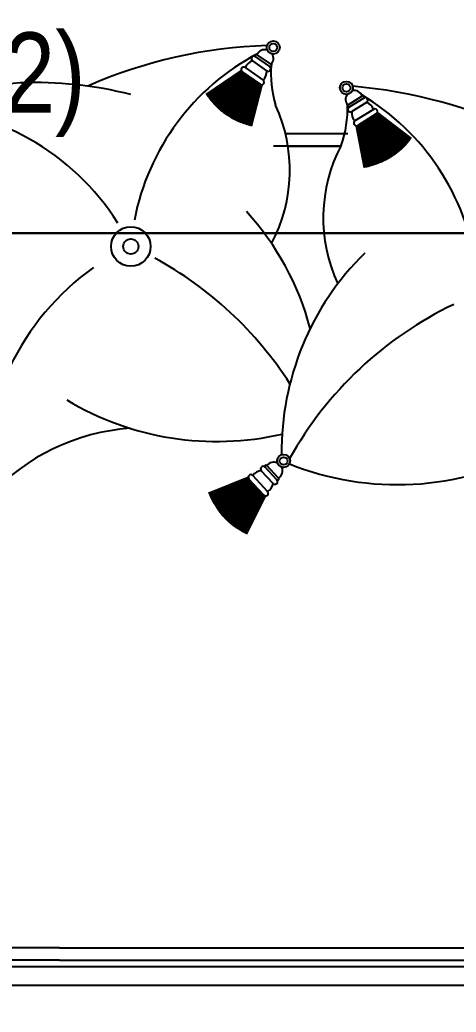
# Model space of a CAD drawing. Header units: inches. Extents: x 23642 to 146359, y -5490 to 33031.
# Drawn here: x 59085 to 59396, y 25378 to 26084 of the extents above; entities that cross this region are included whole.
import ezdxf

# ---------------------------------------------------------------- set-up
doc = ezdxf.new("R2010")
doc.units = ezdxf.units.IN
doc.header["$LTSCALE"] = 5
doc.header["$MEASUREMENT"] = 0
doc.linetypes.add('Hidden (½x)', pattern=[0.1875, 0.125, -0.0625])
for name, color, linetype in [('Lighting', 3, 'Continuous'), ('LowPower', 4, 'Continuous'), ('Power', 2, 'Continuous')]:
    doc.layers.add(name, color=color, linetype=linetype)
doc.styles.add('ROMANS', font='')
doc.styles.get('ROMANS').set_extended_font_data('Arial Narrow')

# ---------------------------------------------------------------- blocks, each defined once
blk = doc.blocks.new('sofa')
for p, q in [((-119.62209, 133.4927), (-119.62209, 134.35946)), ((-119.61609, 133.20359), (-119.61609, 134.35946)), ((-119.59809, 132.19946), (-119.59809, 134.35946)), ((-119.63409, 133.4927), (-119.63409, 134.33487)), ((-120.43999, 133.79486), (-120.42886, 133.777)), ((-120.43574, 133.79751), (-120.42461, 133.77965)), ((-120.45284, 133.78427), (-120.44403, 133.77013)), ((-120.45088, 133.78549), (-120.44207, 133.77135)), ((-120.44663, 133.78814), (-120.43782, 133.774)), ((-120.41671, 133.71023), (-120.41671, 133.77028)), ((-120.40471, 133.76333), (-120.40471, 133.69858)), ((-120.40471, 133.71263), (-120.40471, 133.76333)), ((-120.08536, 133.70361), (-120.09761, 133.69231)), ((-120.0838, 133.70191), (-120.09605, 133.69061)), ((-120.0804, 133.69823), (-120.09265, 133.68693)), ((-120.4925, 133.68263), (-120.48296, 133.69629)), ((-120.4906, 133.68131), (-120.48106, 133.69497)), ((-120.4865, 133.67844), (-120.47696, 133.6921)), ((-120.48022, 133.67139), (-120.46817, 133.68864)), ((-120.07256, 133.69296), (-120.08803, 133.67869)), ((-120.06917, 133.68928), (-120.08463, 133.67501)), ((-120.47611, 133.66852), (-120.46406, 133.68577)), ((-119.63409, 133.4927), (-119.63409, 133.20359)), ((-119.62209, 133.4927), (-119.62209, 133.20359))]:
    blk.add_line(p, q)
at = {"color": 8}
for p, q in [((-120.43702, 133.79854), (-120.41213, 133.83118)), ((-120.43676, 133.79843), (-120.41165, 133.83083)), ((-120.43652, 133.7983), (-120.41116, 133.83046)), ((-120.43629, 133.79813), (-120.41068, 133.8301)), ((-120.43609, 133.79795), (-120.4102, 133.82973)), ((-120.4359, 133.79774), (-120.40972, 133.82937)), ((-120.43574, 133.79751), (-120.40926, 133.82897)), ((-120.43559, 133.79727), (-120.40879, 133.82859)), ((-120.43544, 133.79702), (-120.40832, 133.8282)), ((-120.43529, 133.79678), (-120.40786, 133.82781)), ((-120.43514, 133.79654), (-120.4074, 133.82742)), ((-120.43499, 133.7963), (-120.40694, 133.82703)), ((-120.43484, 133.79606), (-120.40648, 133.82662)), ((-120.43469, 133.79583), (-120.40603, 133.82622)), ((-120.43454, 133.79559), (-120.40558, 133.82581)), ((-120.4344, 133.79535), (-120.40514, 133.8254)), ((-120.43425, 133.79512), (-120.4047, 133.82498)), ((-120.43411, 133.79489), (-120.40426, 133.82456)), ((-120.43396, 133.79465), (-120.40383, 133.82414)), ((-120.43382, 133.79442), (-120.4034, 133.82371)), ((-120.43367, 133.79419), (-120.40297, 133.82328)), ((-120.43353, 133.79396), (-120.40255, 133.82285)), ((-120.43339, 133.79373), (-120.40213, 133.82241)), ((-120.43324, 133.7935), (-120.40171, 133.82196)), ((-120.4331, 133.79327), (-120.4013, 133.82152)), ((-120.43296, 133.79305), (-120.4009, 133.82107)), ((-120.43282, 133.79282), (-120.40049, 133.82061)), ((-120.43268, 133.79259), (-120.40009, 133.82016)), ((-120.43254, 133.79237), (-120.3997, 133.8197)), ((-120.4324, 133.79214), (-120.39931, 133.81923)), ((-120.43226, 133.79192), (-120.39892, 133.81877)), ((-120.43212, 133.79169), (-120.39853, 133.81829)), ((-120.43198, 133.79147), (-120.39816, 133.81782)), ((-120.43184, 133.79125), (-120.39778, 133.81734)), ((-120.4317, 133.79102), (-120.39741, 133.81686)), ((-120.43156, 133.7908), (-120.39704, 133.81638)), ((-120.43142, 133.79058), (-120.39668, 133.81589)), ((-120.43128, 133.79035), (-120.39632, 133.8154)), ((-120.43114, 133.79013), (-120.39597, 133.81491)), ((-120.431, 133.78991), (-120.39562, 133.81441)), ((-120.43087, 133.78969), (-120.39527, 133.81391)), ((-120.43073, 133.78947), (-120.39493, 133.81341)), ((-120.43059, 133.78924), (-120.39459, 133.8129)), ((-120.43045, 133.78902), (-120.39426, 133.81239)), ((-120.43031, 133.7888), (-120.39393, 133.81188)), ((-120.43018, 133.78858), (-120.39361, 133.81137)), ((-120.43018, 133.78858), (-120.39361, 133.81137)), ((-120.43004, 133.78836), (-120.39329, 133.81085)), ((-120.4299, 133.78814), (-120.39297, 133.81033)), ((-120.42976, 133.78792), (-120.39266, 133.80981)), ((-120.42962, 133.78769), (-120.39236, 133.80928)), ((-120.42949, 133.78747), (-120.39206, 133.80876)), ((-120.42935, 133.78725), (-120.39176, 133.80823)), ((-120.42921, 133.78703), (-120.39147, 133.80769)), ((-120.42907, 133.78681), (-120.39118, 133.80716)), ((-120.42893, 133.78658), (-120.3909, 133.80662)), ((-120.42879, 133.78636), (-120.39062, 133.80608)), ((-120.42866, 133.78614), (-120.39035, 133.80554)), ((-120.42852, 133.78592), (-120.39008, 133.80499)), ((-120.42838, 133.78569), (-120.38982, 133.80445)), ((-120.42824, 133.78547), (-120.38956, 133.8039)), ((-120.4281, 133.78524), (-120.38931, 133.80334)), ((-120.42796, 133.78502), (-120.38906, 133.80279)), ((-120.42782, 133.78479), (-120.38881, 133.80223)), ((-120.42768, 133.78457), (-120.38858, 133.80168)), ((-120.42753, 133.78434), (-120.38834, 133.80112)), ((-120.42739, 133.78411), (-120.38811, 133.80055)), ((-120.42725, 133.78389), (-120.38789, 133.79999)), ((-120.42711, 133.78366), (-120.38767, 133.79942)), ((-120.42697, 133.78343), (-120.38745, 133.79886)), ((-120.42682, 133.7832), (-120.38724, 133.79829)), ((-120.42668, 133.78297), (-120.38704, 133.79772)), ((-120.42654, 133.78274), (-120.38684, 133.79714)), ((-120.42639, 133.78251), (-120.38665, 133.79657)), ((-120.42625, 133.78228), (-120.38646, 133.79599)), ((-120.4261, 133.78204), (-120.38627, 133.79542)), ((-120.42596, 133.78181), (-120.38609, 133.79484)), ((-120.42581, 133.78157), (-120.38592, 133.79426)), ((-120.42566, 133.78134), (-120.38575, 133.79367)), ((-120.42551, 133.7811), (-120.38559, 133.79309)), ((-120.42537, 133.78086), (-120.38543, 133.79251)), ((-120.42522, 133.78062), (-120.38527, 133.79192)), ((-120.42507, 133.78038), (-120.38512, 133.79133)), ((-120.42492, 133.78014), (-120.38498, 133.79074)), ((-120.42476, 133.7799), (-120.38484, 133.79016)), ((-120.42461, 133.77965), (-120.38471, 133.78956)), ((-120.42448, 133.7794), (-120.38455, 133.78898)), ((-120.42437, 133.77915), (-120.38444, 133.78838)), ((-120.42429, 133.77888), (-120.38432, 133.78779)), ((-120.42425, 133.77861), (-120.3842, 133.7872)), ((-120.42425, 133.77805), (-120.38398, 133.78601)), ((-120.42423, 133.77833), (-120.38409, 133.7866)), ((-120.07001, 133.6885), (-120.03449, 133.66702)), ((-120.0698, 133.6887), (-120.03419, 133.66754)), ((-120.06959, 133.68889), (-120.0339, 133.66807)), ((-120.06938, 133.68908), (-120.03361, 133.6686)), ((-120.06917, 133.68928), (-120.03332, 133.66914)), ((-120.06897, 133.68948), (-120.03301, 133.66966)), ((-120.0688, 133.6897), (-120.03275, 133.67021)), ((-120.06866, 133.68994), (-120.03248, 133.67074)), ((-120.06854, 133.69019), (-120.0322, 133.67129)), ((-120.06845, 133.69045), (-120.03194, 133.67183)), ((-120.06839, 133.69073), (-120.03168, 133.67237)), ((-120.46874, 133.67907), (-120.43181, 133.65708)), ((-120.46859, 133.67929), (-120.4315, 133.6576)), ((-120.46844, 133.6795), (-120.4312, 133.65813)), ((-120.46829, 133.67972), (-120.43091, 133.65866)), ((-120.46814, 133.67994), (-120.43062, 133.65919)), ((-120.46799, 133.68015), (-120.43033, 133.65973)), ((-120.46784, 133.68037), (-120.43005, 133.66027)), ((-120.46769, 133.68059), (-120.42977, 133.66081)), ((-120.46753, 133.6808), (-120.4295, 133.66135)), ((-120.46738, 133.68102), (-120.42923, 133.66189)), ((-120.46723, 133.68124), (-120.42897, 133.66244)), ((-120.46708, 133.68146), (-120.42871, 133.66299)), ((-120.46692, 133.68168), (-120.42845, 133.66354)), ((-120.46677, 133.6819), (-120.42821, 133.6641)), ((-120.46661, 133.68212), (-120.42796, 133.66465)), ((-120.46646, 133.68234), (-120.42772, 133.66521)), ((-120.4663, 133.68257), (-120.42749, 133.66577)), ((-120.46615, 133.68279), (-120.42726, 133.66633)), ((-120.46599, 133.68301), (-120.42703, 133.66689)), ((-120.46584, 133.68324), (-120.42682, 133.66746)), ((-120.46568, 133.68346), (-120.4266, 133.66803)), ((-120.46552, 133.68369), (-120.42639, 133.6686)), ((-120.46536, 133.68392), (-120.42619, 133.66917)), ((-120.4652, 133.68415), (-120.42599, 133.66974)), ((-120.46504, 133.68437), (-120.42579, 133.67031)), ((-120.46488, 133.6846), (-120.4256, 133.67089)), ((-120.46472, 133.68484), (-120.42542, 133.67147)), ((-120.46456, 133.68507), (-120.42524, 133.67204)), ((-120.46439, 133.6853), (-120.42507, 133.67262)), ((-120.46423, 133.68554), (-120.4249, 133.6732)), ((-120.46407, 133.68577), (-120.42473, 133.67379)), ((-120.46392, 133.68601), (-120.42454, 133.67436)), ((-120.4638, 133.68627), (-120.4244, 133.67495)), ((-120.46371, 133.68653), (-120.42425, 133.67554)), ((-120.46365, 133.6868), (-120.4241, 133.67612)), ((-120.46362, 133.68736), (-120.42382, 133.6773)), ((-120.46362, 133.68707), (-120.42396, 133.67671)), ((-120.08018, 133.67912), (-120.05577, 133.64406)), ((-120.07999, 133.6793), (-120.05526, 133.6444)), ((-120.07979, 133.67948), (-120.05477, 133.64475)), ((-120.0796, 133.67966), (-120.05427, 133.6451)), ((-120.0794, 133.67984), (-120.05378, 133.64546)), ((-120.07921, 133.68002), (-120.05329, 133.64582)), ((-120.07902, 133.6802), (-120.05281, 133.64619)), ((-120.07882, 133.68037), (-120.05232, 133.64656)), ((-120.07863, 133.68055), (-120.05185, 133.64693)), ((-120.07844, 133.68073), (-120.05137, 133.64731)), ((-120.07824, 133.68091), (-120.0509, 133.64769)), ((-120.07805, 133.68108), (-120.05043, 133.64807)), ((-120.07786, 133.68126), (-120.04996, 133.64846)), ((-120.07767, 133.68144), (-120.0495, 133.64886)), ((-120.07748, 133.68162), (-120.04904, 133.64926)), ((-120.07728, 133.68179), (-120.04859, 133.64966)), ((-120.07709, 133.68197), (-120.04813, 133.65007)), ((-120.0769, 133.68215), (-120.04769, 133.65048)), ((-120.0769, 133.68215), (-120.04769, 133.65048)), ((-120.07671, 133.68232), (-120.04724, 133.65089)), ((-120.07652, 133.6825), (-120.0468, 133.65131)), ((-120.07633, 133.68268), (-120.04636, 133.65173)), ((-120.07613, 133.68285), (-120.04593, 133.65215)), ((-120.07594, 133.68303), (-120.0455, 133.65258)), ((-120.07575, 133.68321), (-120.04507, 133.65302)), ((-120.07556, 133.68339), (-120.04465, 133.65345)), ((-120.07536, 133.68356), (-120.04423, 133.65389)), ((-120.07517, 133.68374), (-120.04382, 133.65434)), ((-120.07498, 133.68392), (-120.04341, 133.65478)), ((-120.07479, 133.6841), (-120.043, 133.65523)), ((-120.07459, 133.68427), (-120.0426, 133.65569)), ((-120.0744, 133.68445), (-120.0422, 133.65615)), ((-120.07421, 133.68463), (-120.0418, 133.65661)), ((-120.07401, 133.68481), (-120.04141, 133.65707)), ((-120.07382, 133.68499), (-120.04102, 133.65754)), ((-120.07362, 133.68517), (-120.04064, 133.65801)), ((-120.07343, 133.68535), (-120.04026, 133.65849)), ((-120.07323, 133.68553), (-120.03989, 133.65896)), ((-120.07303, 133.68571), (-120.03952, 133.65945)), ((-120.07284, 133.6859), (-120.03915, 133.65993)), ((-120.07264, 133.68608), (-120.03879, 133.66042)), ((-120.07244, 133.68626), (-120.03843, 133.66091)), ((-120.07224, 133.68644), (-120.03808, 133.6614)), ((-120.07204, 133.68663), (-120.03773, 133.6619)), ((-120.07184, 133.68681), (-120.03739, 133.6624)), ((-120.07164, 133.687), (-120.03705, 133.6629)), ((-120.07144, 133.68718), (-120.03671, 133.6634)), ((-120.07124, 133.68737), (-120.03638, 133.66391)), ((-120.07103, 133.68756), (-120.03605, 133.66442)), ((-120.07083, 133.68775), (-120.03573, 133.66494)), ((-120.07063, 133.68793), (-120.03542, 133.66545)), ((-120.07042, 133.68812), (-120.0351, 133.66597)), ((-120.07021, 133.68831), (-120.03479, 133.66649)), ((-120.47546, 133.66946), (-120.44937, 133.63717)), ((-120.4753, 133.66969), (-120.44889, 133.63754)), ((-120.47514, 133.66992), (-120.44842, 133.63792)), ((-120.47498, 133.67015), (-120.44794, 133.6383)), ((-120.47482, 133.67038), (-120.44747, 133.63868)), ((-120.47466, 133.6706), (-120.44701, 133.63907)), ((-120.4745, 133.67083), (-120.44655, 133.63946)), ((-120.47434, 133.67105), (-120.44609, 133.63986)), ((-120.47419, 133.67128), (-120.44563, 133.64026)), ((-120.47403, 133.6715), (-120.44518, 133.64066)), ((-120.47387, 133.67173), (-120.44473, 133.64107)), ((-120.47372, 133.67195), (-120.44429, 133.64148)), ((-120.47356, 133.67217), (-120.44385, 133.6419)), ((-120.47341, 133.67239), (-120.44341, 133.64232)), ((-120.47325, 133.67261), (-120.44298, 133.64275)), ((-120.4731, 133.67283), (-120.44255, 133.64317)), ((-120.47295, 133.67305), (-120.44212, 133.64361)), ((-120.4728, 133.67327), (-120.4417, 133.64404)), ((-120.47264, 133.67349), (-120.44128, 133.64448)), ((-120.47249, 133.67371), (-120.44086, 133.64492)), ((-120.47234, 133.67392), (-120.44045, 133.64537)), ((-120.47219, 133.67414), (-120.44004, 133.64582)), ((-120.47204, 133.67436), (-120.43964, 133.64627)), ((-120.47189, 133.67457), (-120.43924, 133.64673)), ((-120.47174, 133.67479), (-120.43884, 133.64719)), ((-120.47159, 133.675), (-120.43845, 133.64765)), ((-120.47143, 133.67522), (-120.43806, 133.64812)), ((-120.47128, 133.67543), (-120.43768, 133.64859)), ((-120.47114, 133.67565), (-120.4373, 133.64907)), ((-120.47099, 133.67586), (-120.43693, 133.64955)), ((-120.47084, 133.67608), (-120.43655, 133.65003)), ((-120.47069, 133.67629), (-120.43619, 133.65051)), ((-120.47054, 133.6765), (-120.43582, 133.651)), ((-120.47039, 133.67672), (-120.43547, 133.65149)), ((-120.47024, 133.67693), (-120.43511, 133.65198)), ((-120.47009, 133.67715), (-120.43476, 133.65248)), ((-120.47009, 133.67715), (-120.43476, 133.65248)), ((-120.46994, 133.67736), (-120.43442, 133.65298)), ((-120.46979, 133.67757), (-120.43407, 133.65348)), ((-120.46964, 133.67779), (-120.43374, 133.65399)), ((-120.46949, 133.678), (-120.4334, 133.65449)), ((-120.46934, 133.67822), (-120.43308, 133.65501)), ((-120.46919, 133.67843), (-120.43275, 133.65552)), ((-120.46904, 133.67864), (-120.43243, 133.65604)), ((-120.46889, 133.67886), (-120.43212, 133.65656)), ((-120.08614, 133.67436), (-120.0708, 133.63628)), ((-120.08586, 133.67439), (-120.07024, 133.6365)), ((-120.08559, 133.67446), (-120.06968, 133.63672)), ((-120.08533, 133.67456), (-120.06911, 133.63695)), ((-120.08509, 133.67468), (-120.06855, 133.63718)), ((-120.08485, 133.67483), (-120.06799, 133.6374)), ((-120.08463, 133.67501), (-120.06745, 133.63766)), ((-120.08442, 133.67521), (-120.06689, 133.6379)), ((-120.08421, 133.6754), (-120.06634, 133.63815)), ((-120.084, 133.67559), (-120.06579, 133.6384)), ((-120.08379, 133.67579), (-120.06524, 133.63865)), ((-120.08359, 133.67598), (-120.06469, 133.63891)), ((-120.08338, 133.67617), (-120.06415, 133.63918)), ((-120.08318, 133.67636), (-120.0636, 133.63945)), ((-120.08297, 133.67655), (-120.06306, 133.63973)), ((-120.08277, 133.67673), (-120.06252, 133.64001)), ((-120.08256, 133.67692), (-120.06199, 133.64029)), ((-120.08236, 133.67711), (-120.06146, 133.64058)), ((-120.08216, 133.67729), (-120.06093, 133.64087)), ((-120.08196, 133.67748), (-120.0604, 133.64117)), ((-120.08176, 133.67766), (-120.05987, 133.64147)), ((-120.08156, 133.67785), (-120.05935, 133.64178)), ((-120.08136, 133.67803), (-120.05883, 133.64209)), ((-120.08116, 133.67821), (-120.05831, 133.64241)), ((-120.08097, 133.6784), (-120.0578, 133.64273)), ((-120.08077, 133.67858), (-120.05728, 133.64306)), ((-120.08057, 133.67876), (-120.05678, 133.64339)), ((-120.08038, 133.67894), (-120.05627, 133.64372)), ((-120.47744, 133.66756), (-120.4543, 133.63366)), ((-120.47718, 133.66765), (-120.45379, 133.63399)), ((-120.47693, 133.66778), (-120.45329, 133.63433)), ((-120.4767, 133.66793), (-120.45279, 133.63467)), ((-120.47648, 133.6681), (-120.45229, 133.63501)), ((-120.47629, 133.6683), (-120.45179, 133.63535)), ((-120.47611, 133.66852), (-120.45131, 133.63572)), ((-120.47595, 133.66876), (-120.45082, 133.63608)), ((-120.47578, 133.66899), (-120.45033, 133.63644)), ((-120.47562, 133.66922), (-120.44985, 133.6368))]:
    blk.add_line(p, q, dxfattribs=at)
for centre, radius in [((-120.46063, 133.76884), 0.00627), ((-120.46063, 133.76884), 0.00378), ((-120.10198, 133.70837), 0.00627), ((-120.10198, 133.70837), 0.00378), ((-120.49947, 133.69845), 0.00627), ((-120.49947, 133.69845), 0.00378), ((-120.30818, 133.5614), 0.01901), ((-120.30818, 133.5614), 0.00733)]:
    blk.add_circle(centre, radius)
for centre, radius, start, end in [((-120.36031, 133.81789), 0.2811, 338.30017, 27.93769), ((-120.00307, 133.73744), 0.46059, 153.90269, 175.33148), ((-120.25644, 133.66594), 0.22985, 97.8833, 149.20436), ((-119.93071, 134.02567), 0.35654, 205.51063, 240.87266), ((-120.43662, 133.78489), 0.01053, 108.684, 161.98529), ((-120.43787, 133.79619), 0.0025, 31.93015, 211.93015), ((-120.44974, 133.77639), 0.00833, 111.298, 193.41926), ((-120.45186, 133.78488), 0.00116, 31.93015, 211.93015), ((-120.44876, 133.78682), 0.0025, 31.93015, 211.93015), ((-120.11133, 133.97319), 0.2667, 224.44474, 270.72205), ((-120.25644, 133.66594), 0.22985, 151.31128, 151.71756), ((-120.43633, 133.78443), 0.01053, 261.87502, 315.17631), ((-120.42674, 133.77833), 0.0025, 211.93015, 31.93015), ((-120.44974, 133.77639), 0.00833, 236.08339, 312.5623), ((-120.44023, 133.66975), 0.10018, 97.69693, 98.10389), ((-120.44023, 133.66975), 0.10018, 69.64031, 92.49106), ((-120.44305, 133.77074), 0.00116, 211.93015, 31.93015), ((-120.43994, 133.77268), 0.0025, 211.93015, 31.93015), ((-120.33579, 133.89601), 0.14951, 242.26041, 295.09304), ((-120.16133, 133.47613), 0.2667, 104.77279, 132.56003), ((-120.38144, 133.56493), 0.14951, 61.91173, 114.74436), ((-119.98369, 133.41428), 0.35654, 122.65415, 151.49414), ((-120.48899, 133.69034), 0.00833, 44.44246, 120.92137), ((-120.47392, 133.79634), 0.10018, 264.5137, 287.36445), ((-120.40185, 133.64422), 0.2811, 329.06707, 12.90506), ((-120.09253, 133.69909), 0.00833, 156.84361, 233.32252), ((-120.09253, 133.69909), 0.00833, 32.05822, 114.17948), ((-120.08458, 133.70276), 0.00116, 312.69037, 132.69037), ((-120.0821, 133.70007), 0.0025, 312.69037, 132.69037), ((-120.08173, 133.68778), 0.01053, 29.44421, 82.74551), ((-120.0409, 133.7059), 0.46059, 181.67328, 203.79562), ((-120.29018, 133.79054), 0.22985, 205.28721, 205.69348), ((-120.48899, 133.69034), 0.00833, 163.5855, 245.70676), ((-120.47392, 133.79634), 0.10018, 258.90088, 259.30784), ((-120.48201, 133.69563), 0.00116, 325.07461, 145.07461), ((-120.47901, 133.69354), 0.0025, 325.07461, 145.07461), ((-120.47602, 133.68162), 0.01053, 41.82846, 95.12975), ((-120.46612, 133.68721), 0.0025, 325.07461, 145.07461), ((-120.09683, 133.69146), 0.00116, 132.69037, 312.69037), ((-120.09435, 133.68877), 0.0025, 132.69037, 312.69037), ((-120.07086, 133.69112), 0.0025, 312.69037, 132.69037), ((-120.29018, 133.79054), 0.22985, 207.80041, 259.12147), ((-120.49155, 133.68197), 0.00116, 145.07461, 325.07461), ((-120.48855, 133.67988), 0.0025, 145.07461, 325.07461), ((-120.08213, 133.68742), 0.01053, 182.63523, 235.93653), ((-120.47633, 133.68117), 0.01053, 195.01947, 248.32077), ((-120.47816, 133.66995), 0.0025, 145.07461, 325.07461), ((-120.08633, 133.67685), 0.0025, 132.69037, 312.69037), ((-120.10404, 133.47093), 0.36165, 165.48342, 199.55909), ((-119.92875, 133.57588), 0.20528, 184.25444, 227.25312), ((-120.20256, 133.34607), 0.23984, 122.24832, 178.90966), ((-120.08488, 133.67001), 0.24924, 215.41562, 273.47834)]:
    blk.add_arc(centre, radius, start, end)

msp = doc.modelspace()

# ---------------------------------------------------------------- linework, layer by layer
at = {"layer": 'Lighting', "linetype": 'Continuous', "lineweight": 30}
msp.add_line((63199.03402, 25931.96396), (57294.27202, 25931.96396), dxfattribs=at)
at = {"layer": 'LowPower', "linetype": 'Hidden (½x)', "transparency": 33554687}
for centre, radius, start, end in [((51592.64074, 17185.60445), 10309.72896, 17.798078834, 57.29333737), ((56682.90817, 20127.70331), 5466.17954, 2.19742847, 84.76442)]:
    msp.add_arc(centre, radius, start, end, dxfattribs=at)
at = {"layer": 'Power', "linetype": 'Hidden (½x)'}
msp.add_arc((56632.4038, 33759.0724), 7921.56391, 275.435955595, 295.739749361, dxfattribs=at)

# ---------------------------------------------------------------- block references
at = {"xscale": 740.3643555676065, "yscale": 740.3643555676065, "zscale": 740.3643555676065, "rotation": 270}
msp.add_blockref('sofa', (-39719.82859, -63149.3894), dxfattribs=at)

# ---------------------------------------------------------------- texts
at = {"layer": 'Power', "style": 'ROMANS'}
msp.add_text('p16(3*2.5mm2)', height=57.1119265, dxfattribs=at).set_placement((58681.29864, 26017.6722))

doc.saveas('drawing.dxf')
